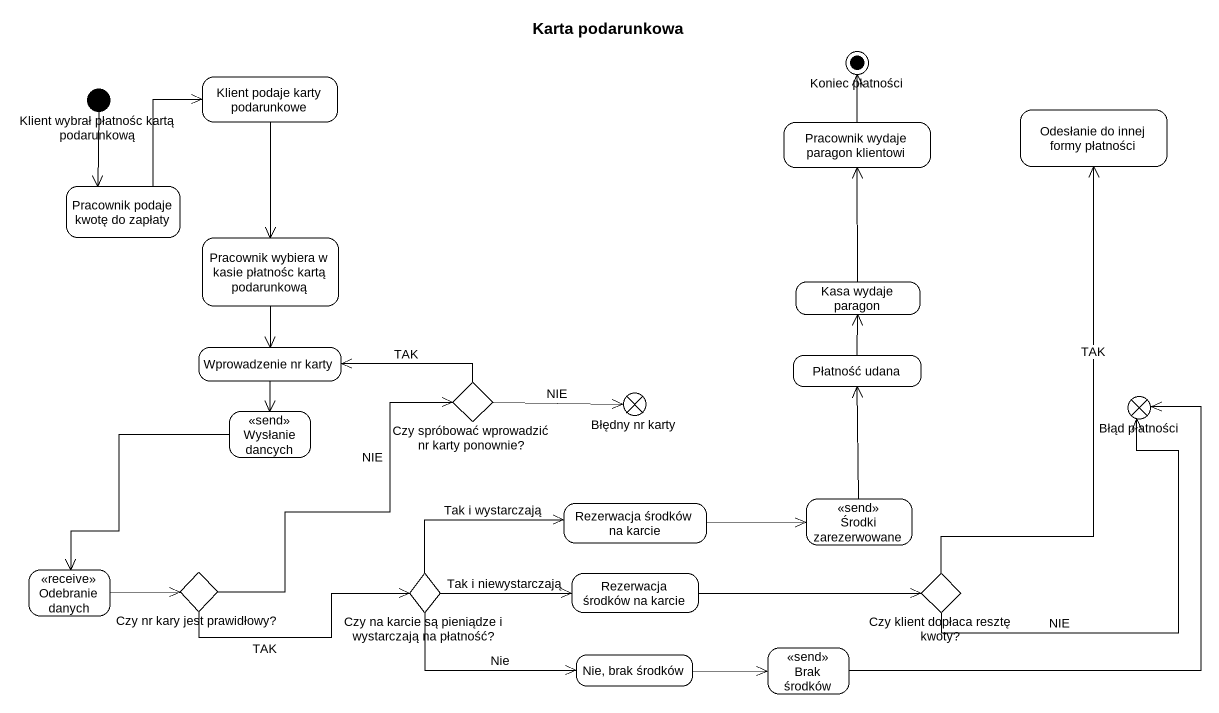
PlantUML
@startuml
title Karta podarunkowa
hide empty description
state "Klient wybrał płatnośc kartą podarunkową" as Klient_wybrał_płatnośc <<start>>
state "Klient podaje karty podarunkowe" as Klient_podaje_karty
state "Koniec płatności" as Koniec_płatności <<end>>
state "Pracownik wydaje paragon klientowi" as Pracownik_wydaje_paragon
state "Odesłanie do innej formy płatności" as Odesłanie_do_innej_formy
state "Pracownik podaje kwotę do zapłaty" as Pracownik_podaje_kwotę_do
state "Pracownik wybiera w kasie płatnośc kartą podarunkową" as Pracownik_wybiera_w_kasie
state "Kasa wydaje paragon" as Kasa_wydaje_paragon
state "Wprowadzenie nr karty" as Wprowadzenie_nr_karty
state "Czy spróbować wprowadzić nr karty ponownie?" as Czy_spróbować_wprowadzić_nr <<choice>>
state "Błędny nr karty" as Błędny_nr_karty <<end>>
state "Płatność udana" as Płatność_udana
state "Błąd płatności" as Błąd_płatności <<end>>
state "Wysłanie dancych" as Wysłanie_dancych <<send>>
state "Rezerwacja środków na karcie" as Rezerwacja_środków_na_karcie
state "Środki zarezerwowane" as Środki_zarezerwowane <<send>>
state "Odebranie danych" as Odebranie_danych <<receive>>
state "Czy nr kary jest prawidłowy?" as Czy_nr_kary_jest_prawidłowy <<choice>>
state "Czy na karcie są pieniądze i wystarczają na płatność?" as Czy_na_karcie_są_pieniądze <<choice>>
state "Rezerwacja środków na karcie" as Rezerwacja_środków_na_karcie_2
state "Czy klient dopłaca resztę kwoty?" as Czy_klient_dopłaca_resztę <<choice>>
state "Nie, brak środków" as Nie_brak_środków
state "Brak środków" as Brak_środków <<send>>
Klient_wybrał_płatnośc --> Pracownik_podaje_kwotę_do
Klient_podaje_karty --> Pracownik_wybiera_w_kasie
Pracownik_wydaje_paragon -up-> Koniec_płatności
Pracownik_podaje_kwotę_do -up-> Klient_podaje_karty
Pracownik_wybiera_w_kasie --> Wprowadzenie_nr_karty
Kasa_wydaje_paragon -up-> Pracownik_wydaje_paragon
Wprowadzenie_nr_karty --> Wysłanie_dancych
Czy_spróbować_wprowadzić_nr -left-> Wprowadzenie_nr_karty : TAK
Czy_spróbować_wprowadzić_nr -right-> Błędny_nr_karty : NIE
Płatność_udana -up-> Kasa_wydaje_paragon
Wysłanie_dancych --> Odebranie_danych
Rezerwacja_środków_na_karcie -right-> Środki_zarezerwowane
Środki_zarezerwowane -up-> Płatność_udana
Odebranie_danych -right-> Czy_nr_kary_jest_prawidłowy
Czy_nr_kary_jest_prawidłowy -up-> Czy_spróbować_wprowadzić_nr : NIE
Czy_nr_kary_jest_prawidłowy -right-> Czy_na_karcie_są_pieniądze : TAK
Czy_na_karcie_są_pieniądze -right-> Rezerwacja_środków_na_karcie : Tak i wystarczają
Czy_na_karcie_są_pieniądze -right-> Rezerwacja_środków_na_karcie_2 : Tak i niewystarczają
Czy_na_karcie_są_pieniądze -right-> Nie_brak_środków : Nie
Rezerwacja_środków_na_karcie_2 -right-> Czy_klient_dopłaca_resztę
Czy_klient_dopłaca_resztę -up-> Odesłanie_do_innej_formy : TAK
Czy_klient_dopłaca_resztę -up-> Błąd_płatności : NIE
Nie_brak_środków -right-> Brak_środków
Brak_środków -up-> Błąd_płatności
@enduml
